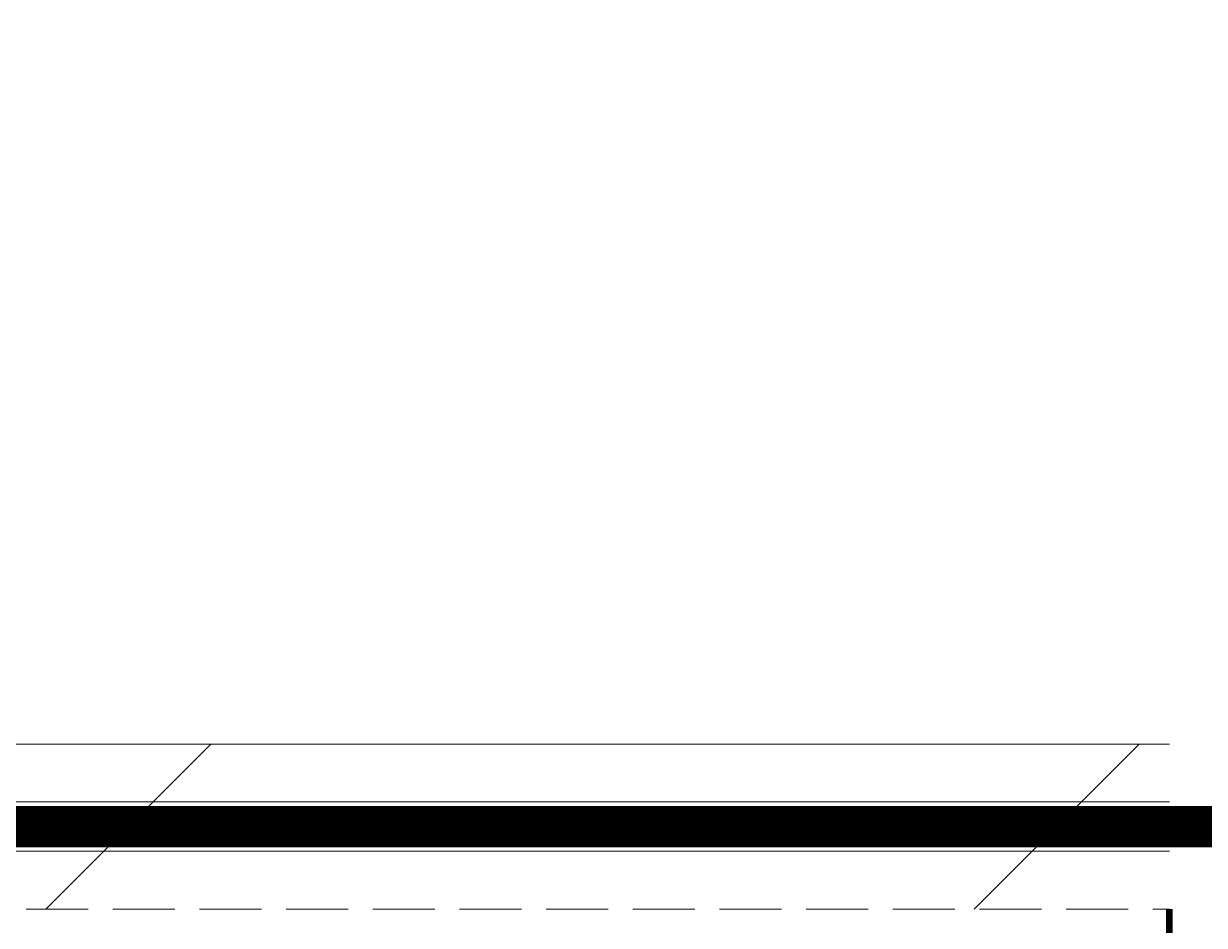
# Model space of a CAD drawing. Extents: x 3443499 to 7125205, y -1700016 to -264854.
# Drawn here: x 3612021 to 3613452, y -906890 to -905797 of the extents above; entities that cross this region are included whole.
import ezdxf

# ---------------------------------------------------------------- set-up
doc = ezdxf.new("R2010")
doc.units = 0
doc.header["$LTSCALE"] = 1000
doc.header["$MEASUREMENT"] = 0
doc.linetypes.add('CENTER2', pattern=[1.125, 0.75, -0.125, 0.125, -0.125])
doc.linetypes.add('DASH', pattern=[0.35, 0.25, -0.1])
doc.layers.get('0').update_dxf_attribs({"linetype": 'CONTINUOUS'})
for name, color, linetype in [('!校对', 2, 'CONTINUOUS'), ('SHTLN', 4, 'CONTINUOUS'), ('WIRE-接地', 2, 'CONTINUOUS')]:
    doc.layers.add(name, color=color, linetype=linetype)
doc.layers.add('平面-栏杆', color=56, linetype='CONTINUOUS', lineweight=15)
doc.layers.add('平面-看线', color=252, linetype='CONTINUOUS', lineweight=15)

# ---------------------------------------------------------------- blocks, each defined once
blk = doc.blocks.new('$TelecSys$00000008')
blk.add_line((0.4, 0.4), (-0.4, -0.4))
blk = doc.blocks.new('A$C74FB3979')
at = {"color": 252, "const_width": 8}
blk.add_lwpolyline([(9599.8, -343.4), (9599.8, -493.4), (9899.8, -493.4), (9899.8, -343.4)], dxfattribs=at)
at = {"layer": '平面-栏杆', "color": 252}
for p, q in [((3699.8, -213.4), (9599.8, -213.4)), ((3699.8, -273.4), (9599.8, -273.4))]:
    blk.add_line(p, q, dxfattribs=at)
at = {"layer": '平面-看线', "color": 252}
blk.add_line((3699.8, -143.4), (9599.8, -143.4), dxfattribs=at)
at = {"layer": '平面-看线', "color": 252, "linetype": 'DASH', "ltscale": 0.3}
blk.add_line((3699.8, -343.4), (9599.8, -343.4), dxfattribs=at)

msp = doc.modelspace()

# ---------------------------------------------------------------- linework, layer by layer
at = {"layer": 'WIRE-接地', "color": 2, "linetype": 'CENTER2', "const_width": 50}
msp.add_lwpolyline([(3603809.1, -897570.1), (3603809.1, -900370.1), (3603809.1, -905539), (3606505.2, -905539), (3606505.2, -904974.9), (3607310.2, -904974.9), (3607310.2, -906770.1), (3613610.3, -906770.1), (3613610.3, -906170.2), (3615110.2, -906170.2), (3615110.2, -906770.4), (3619912.3, -906770.4), (3619912.3, -906172), (3621411.8, -906172), (3621411.8, -906769.2), (3627709.5, -906769.2), (3627709.5, -904978.1), (3628512.2, -904978.1), (3628512.2, -905570.5), (3633908.8, -905570.5)], dxfattribs=at)

# ---------------------------------------------------------------- block references
at = {"layer": '!校对'}
msp.add_blockref('A$C74FB3979', (3603809.3, -906526.7), dxfattribs=at)
at = {"layer": 'SHTLN', "color": 2, "xscale": 250, "yscale": 250, "zscale": 250}
for p in [(3612147.7, -906770.1), (3613272.7, -906770.1)]:
    msp.add_blockref('$TelecSys$00000008', p, dxfattribs=at)

doc.saveas('drawing.dxf')
